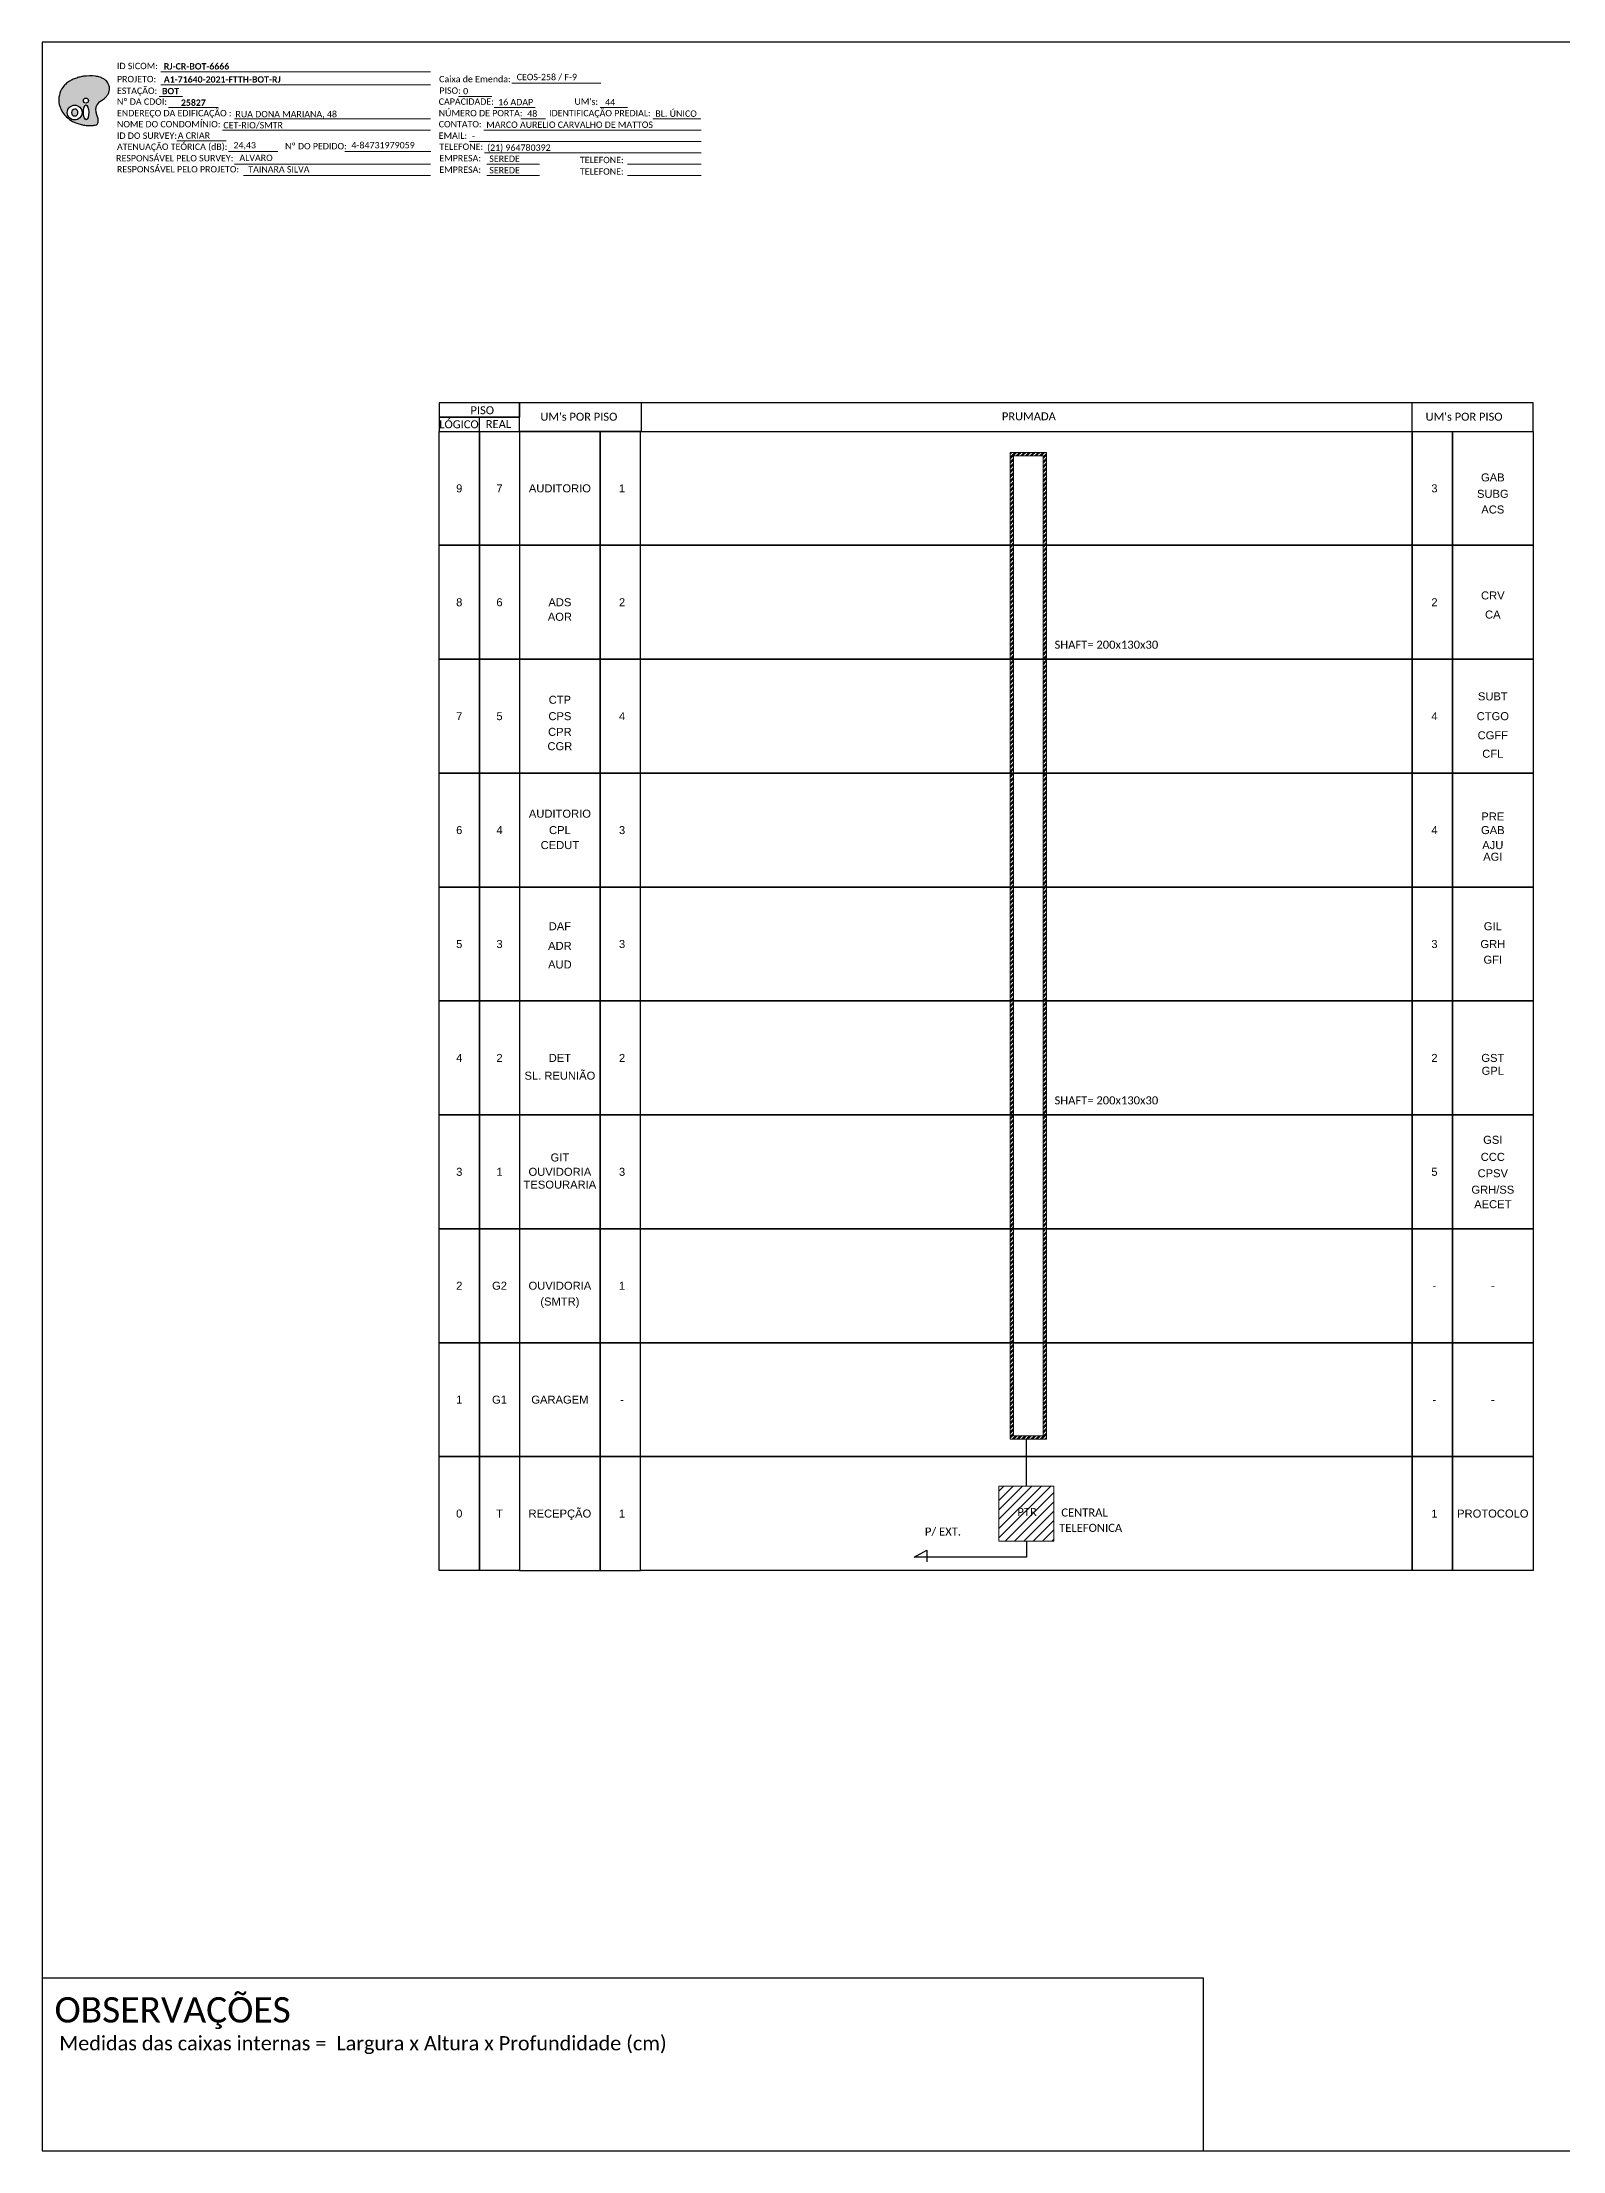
# Model space of a CAD drawing. Extents: x 848 to 2600, y 705 to 1299.
# Drawn here: x 1761 to 2190, y 705 to 1299 of the extents above; entities that cross this region are included whole.
import ezdxf
from ezdxf.enums import TextEntityAlignment as Align

# ---------------------------------------------------------------- set-up
doc = ezdxf.new("R2010")
doc.units = 0
doc.styles.add('ARIAL', font='arial.ttf')
doc.styles.add('WMF-Calibri0', font='calibri.ttf')
doc.styles.add('WMF-Calibri1', font='calibrib.ttf')

# ---------------------------------------------------------------- blocks, each defined once
blk = doc.blocks.new('OI')
h = blk.add_hatch(color=40)
edge = h.paths.add_edge_path()
edge.add_spline(control_points=[(4.35, -0.67), (3.92, -0.99), (3.26, -1.5), (2.81, -2.59), (2.9, -3.5), (3.06, -4.27), (3.31, -4.85), (3.37, -5.39), (3.4, -5.88), (3.2, -6.4), (2.54, -6.61), (1.65, -6.63), (0.55, -6.67), (-0.56, -6.42), (-1.61, -6.14), (-2.77, -5.61), (-3.92, -4.77), (-4.89, -3.7), (-5.34, -2.65), (-5.6, -1.94), (-5.85, -0.96), (-5.71, 0.47), (-5.1, 2.02), (-4.14, 3.02), (-3.3, 3.61), (-2.37, 4.16), (-1.36, 4.44), (-0.56, 4.7), (0.79, 4.85), (2.24, 4.97), (3.79, 4.57), (4.67, 4.21), (5.44, 3.65), (5.76, 2.99), (6.03, 2.21), (6.01, 1.46), (5.72, 0.64), (5.31, 0.08), (4.88, -0.38), (4.51, -0.55), (4.35, -0.67)], knot_values=[0, 0, 0, 0, 1.60434, 2.417191, 3.427595, 4.282808, 4.776746, 5.304182, 5.888771, 6.258406, 6.858137, 7.79129, 8.986195, 10.124242, 11.187857, 12.242908, 13.953784, 15.414161, 16.515391, 17.349188, 17.675853, 19.552021, 21.515531, 22.568638, 23.63245, 24.621084, 25.782718, 26.745347, 27.142653, 29.870543, 31.004649, 31.921532, 32.709589, 33.801391, 34.042471, 35.192333, 35.971461, 36.628871, 37.254359, 37.836911, 37.836911, 37.836911, 37.836911], degree=3, periodic=0)
h.paths.add_polyline_path([(1.13, -0.87, -1), (-0.04, -0.87, -1)], flags=16)
edge = h.paths.add_edge_path(flags=16)
edge.add_ellipse((0.56, -3.59), major_axis=(-0.02, 1.71), ratio=0.361305, start_angle=0, end_angle=360)
h.paths.add_polyline_path([(-0.36, -3.62, -1), (-3.8, -3.62, -1)], flags=16)
edge = h.paths.add_edge_path(flags=0)
edge.add_ellipse((-2.08, -3.62), major_axis=(0, 0.885), ratio=0.758294, start_angle=0, end_angle=360)
at = {"color": 40}
for centre, radius in [((-2.08, -3.62), 1.72), ((0.54, -0.87), 0.587)]:
    blk.add_circle(centre, radius, dxfattribs=at)
blk.add_ellipse((-2.08, -3.62), major_axis=(0, 0.885), ratio=0.758294, start_param=-3.141592653589792, end_param=3.141592653589792, dxfattribs=at)
blk.add_ellipse((0.56, -3.59), major_axis=(-0.02, 1.71), ratio=0.361305, dxfattribs=at)
at = {"color": 40, "start_tangent": (-0.800898, -0.598801), "end_tangent": (-0.800898, -0.598801)}
blk.add_spline([(4.35, -0.67), (3.2, -1.78), (2.9, -2.54), (2.92, -3.55), (3.12, -4.38), (3.28, -4.85), (3.37, -5.37), (3.35, -5.95), (3.2, -6.29), (2.66, -6.55), (1.73, -6.63), (0.54, -6.62), (-0.58, -6.41), (-1.6, -6.11), (-2.56, -5.67), (-3.95, -4.67), (-4.89, -3.56), (-5.37, -2.56), (-5.64, -1.78), (-5.72, -1.46), (-5.63, 0.42), (-4.84, 2.22), (-4.13, 2.99), (-3.27, 3.62), (-2.4, 4.09), (-1.3, 4.47), (-0.37, 4.72), (0.02, 4.77), (2.75, 4.8), (3.85, 4.53), (4.69, 4.16), (5.31, 3.68), (5.85, 2.73), (5.93, 2.5), (5.94, 1.35), (5.67, 0.62), (5.29, 0.08), (4.84, -0.36), (4.35, -0.67)], degree=3, dxfattribs=at)

msp = doc.modelspace()

# ---------------------------------------------------------------- hatches: boundary and pattern name
h = msp.add_hatch()
h.set_pattern_fill('ANSI32', color=3, scale=0.098)
h.set_pattern_definition([(45, (-5452.6293, 3206.8545), (-0.66004882, 0.66004882), []), (45, (-5452.1892, 3206.8545), (-0.66004882, 0.66004882), [])])
h.paths.add_polyline_path([(2033.92, 1183.44), (2044.21, 1183.44), (2044.21, 905.46), (2033.92, 905.46)])
h.paths.add_polyline_path([(2034.9, 1182.46), (2043.23, 1182.46), (2043.23, 906.44), (2034.9, 906.44)], flags=16)
h = msp.add_hatch()
h.set_pattern_fill('ANSI31', color=1, scale=0.588)
h.set_pattern_definition([(45, (1421.0554, 3510.1157), (-1.3200976, 1.3200976), [])])
h.paths.add_polyline_path([(2046.25, 892.28), (2030.77, 892.28), (2030.77, 876.79), (2046.25, 876.79)])
h.paths.add_polyline_path([(2035.4, 883.29), (2042.07, 883.29), (2042.07, 886.7), (2035.4, 886.7)], flags=24)

# ---------------------------------------------------------------- linework, layer by layer
for points in [[(1761.25, 705.02), (2599.81, 705.02), (2599.81, 1299.02), (1761.25, 1299.02), (1761.25, 705.02)], [(1895.76, 1189.38), (2181.26, 1189.38), (2181.26, 1197.44), (1895.76, 1197.44), (1895.76, 1197.44), (1895.76, 1193.41)], [(1930.11, 1189.38), (1930.11, 1197.44)], [(2147.22, 1189.38), (2147.22, 1197.44)], [(1884.42, 1189.38), (1884.42, 1193.41)]]:
    msp.add_lwpolyline(points)
at = {"color": 7, "lineweight": 0}
for points in [[(1794.72, 1290.67), (1870.69, 1290.67)], [(1794.2, 1283.7), (1800.75, 1283.7)], [(1794.72, 1286.98), (1870.69, 1286.98)], [(1878.49, 1283.75), (1887.97, 1283.75)], [(1893.53, 1287.47), (1918.67, 1287.47)], [(1796.87, 1280.63), (1810.81, 1280.63)], [(1815.44, 1277.4), (1870.69, 1277.4)], [(1888.54, 1280.63), (1900.16, 1280.63)], [(1896.12, 1277.4), (1903.07, 1277.4)], [(1918.48, 1280.63), (1926.14, 1280.63)], [(1933.3, 1277.4), (1946.85, 1277.4)], [(1799.19, 1271.22), (1813.13, 1271.22)], [(1812.03, 1274.28), (1870.69, 1274.28)], [(1885.65, 1274.28), (1946.88, 1274.28)], [(1813.72, 1268.25), (1827.66, 1268.25)], [(1846.56, 1268.26), (1870.71, 1268.26)], [(1881.61, 1271.05), (1946.88, 1271.05)], [(1885.9, 1267.81), (1946.88, 1267.81)], [(1815.44, 1264.7), (1870.69, 1264.7)], [(1817.93, 1261.46), (1870.69, 1261.46)], [(1886.51, 1264.7), (1901.31, 1264.7)], [(1886.51, 1261.46), (1901.31, 1261.46)], [(1926.11, 1264.7), (1946.88, 1264.7)], [(1926.11, 1261.46), (1946.88, 1261.46)]]:
    msp.add_lwpolyline(points, dxfattribs=at)
for points in [[(1873.08, 1193.41), (1895.76, 1193.41), (1895.76, 1197.44), (1873.08, 1197.44)], [(1873.08, 1189.38), (1895.76, 1189.38), (1895.76, 1193.41), (1873.08, 1193.41)], [(1873.08, 1189.38), (1884.42, 1189.38), (1884.42, 1157.29), (1873.08, 1157.29)], [(1884.42, 1189.38), (1895.76, 1189.38), (1895.76, 1157.29), (1884.42, 1157.29)], [(1918.44, 1189.38), (1895.76, 1189.38), (1895.76, 1157.29), (1918.44, 1157.29)], [(1929.78, 1189.38), (1918.44, 1189.38), (1918.44, 1157.29), (1929.78, 1157.29)], [(1929.78, 1189.38), (2147.24, 1189.38), (2147.24, 1157.29), (1929.78, 1157.29)], [(2147.24, 1189.38), (2158.58, 1189.38), (2158.58, 1157.29), (2147.24, 1157.29)], [(2158.58, 1189.38), (2181.26, 1189.38), (2181.26, 1157.29), (2158.58, 1157.29)], [(1873.08, 1157.29), (1884.42, 1157.29), (1884.42, 1125.21), (1873.08, 1125.21)], [(1884.42, 1157.29), (1895.76, 1157.29), (1895.76, 1125.21), (1884.42, 1125.21)], [(1918.44, 1157.29), (1895.76, 1157.29), (1895.76, 1125.21), (1918.44, 1125.21)], [(1929.78, 1157.29), (1918.44, 1157.29), (1918.44, 1125.21), (1929.78, 1125.21)], [(1929.78, 1157.29), (2147.24, 1157.29), (2147.24, 1125.21), (1929.78, 1125.21)], [(2147.24, 1157.29), (2158.58, 1157.29), (2158.58, 1125.21), (2147.24, 1125.21)], [(2158.58, 1157.29), (2181.26, 1157.29), (2181.26, 1125.21), (2158.58, 1125.21)], [(1873.08, 1125.21), (1884.42, 1125.21), (1884.42, 1093.12), (1873.08, 1093.12)], [(1884.42, 1125.21), (1895.76, 1125.21), (1895.76, 1093.12), (1884.42, 1093.12)], [(1918.44, 1125.21), (1895.76, 1125.21), (1895.76, 1093.12), (1918.44, 1093.12)], [(1929.78, 1125.21), (1918.44, 1125.21), (1918.44, 1093.12), (1929.78, 1093.12)], [(1929.78, 1125.21), (2147.24, 1125.21), (2147.24, 1093.12), (1929.78, 1093.12)], [(2147.24, 1125.21), (2158.58, 1125.21), (2158.58, 1093.12), (2147.24, 1093.12)], [(2158.58, 1125.21), (2181.26, 1125.21), (2181.26, 1093.12), (2158.58, 1093.12)], [(1873.08, 1093.12), (1884.42, 1093.12), (1884.42, 1061.03), (1873.08, 1061.03)], [(1884.42, 1093.12), (1895.76, 1093.12), (1895.76, 1061.03), (1884.42, 1061.03)], [(1918.44, 1093.12), (1895.76, 1093.12), (1895.76, 1061.03), (1918.44, 1061.03)], [(1929.78, 1093.12), (1918.44, 1093.12), (1918.44, 1061.03), (1929.78, 1061.03)], [(1929.78, 1093.12), (2147.24, 1093.12), (2147.24, 1061.03), (1929.78, 1061.03)], [(2147.24, 1093.12), (2158.58, 1093.12), (2158.58, 1061.03), (2147.24, 1061.03)], [(2158.58, 1093.12), (2181.26, 1093.12), (2181.26, 1061.03), (2158.58, 1061.03)], [(1873.08, 1061.03), (1884.42, 1061.03), (1884.42, 1028.94), (1873.08, 1028.94)], [(1884.42, 1061.03), (1895.76, 1061.03), (1895.76, 1028.94), (1884.42, 1028.94)], [(1918.44, 1061.03), (1895.76, 1061.03), (1895.76, 1028.94), (1918.44, 1028.94)], [(1929.78, 1061.03), (1918.44, 1061.03), (1918.44, 1028.94), (1929.78, 1028.94)], [(1929.78, 1061.03), (2147.24, 1061.03), (2147.24, 1028.94), (1929.78, 1028.94)], [(2147.24, 1061.03), (2158.58, 1061.03), (2158.58, 1028.94), (2147.24, 1028.94)], [(2158.58, 1061.03), (2181.26, 1061.03), (2181.26, 1028.94), (2158.58, 1028.94)], [(1873.08, 1028.94), (1884.42, 1028.94), (1884.42, 996.85), (1873.08, 996.85)], [(1884.42, 1028.94), (1895.76, 1028.94), (1895.76, 996.85), (1884.42, 996.85)], [(1918.44, 1028.94), (1895.76, 1028.94), (1895.76, 996.85), (1918.44, 996.85)], [(1929.78, 1028.94), (1918.44, 1028.94), (1918.44, 996.85), (1929.78, 996.85)], [(1929.78, 1028.94), (2147.24, 1028.94), (2147.24, 996.85), (1929.78, 996.85)], [(2147.24, 1028.94), (2158.58, 1028.94), (2158.58, 996.85), (2147.24, 996.85)], [(2158.58, 1028.94), (2181.26, 1028.94), (2181.26, 996.85), (2158.58, 996.85)], [(1873.08, 996.85), (1884.42, 996.85), (1884.42, 964.76), (1873.08, 964.76)], [(1884.42, 996.85), (1895.76, 996.85), (1895.76, 964.76), (1884.42, 964.76)], [(1918.44, 996.85), (1895.76, 996.85), (1895.76, 964.76), (1918.44, 964.76)], [(1929.78, 996.85), (1918.44, 996.85), (1918.44, 964.76), (1929.78, 964.76)], [(1929.78, 996.85), (2147.24, 996.85), (2147.24, 964.76), (1929.78, 964.76)], [(2147.24, 996.85), (2158.58, 996.85), (2158.58, 964.76), (2147.24, 964.76)], [(2158.58, 996.85), (2181.26, 996.85), (2181.26, 964.76), (2158.58, 964.76)], [(1873.08, 964.76), (1884.42, 964.76), (1884.42, 932.67), (1873.08, 932.67)], [(1884.42, 964.76), (1895.76, 964.76), (1895.76, 932.67), (1884.42, 932.67)], [(1918.44, 964.76), (1895.76, 964.76), (1895.76, 932.67), (1918.44, 932.67)], [(1929.78, 964.76), (1918.44, 964.76), (1918.44, 932.67), (1929.78, 932.67)], [(1929.78, 964.76), (2147.24, 964.76), (2147.24, 932.67), (1929.78, 932.67)], [(2147.24, 964.76), (2158.58, 964.76), (2158.58, 932.67), (2147.24, 932.67)], [(2158.58, 964.76), (2181.26, 964.76), (2181.26, 932.67), (2158.58, 932.67)], [(1873.08, 932.67), (1884.42, 932.67), (1884.42, 900.58), (1873.08, 900.58)], [(1884.42, 932.67), (1895.76, 932.67), (1895.76, 900.58), (1884.42, 900.58)], [(1918.44, 932.67), (1895.76, 932.67), (1895.76, 900.58), (1918.44, 900.58)], [(1929.78, 932.67), (1918.44, 932.67), (1918.44, 900.58), (1929.78, 900.58)], [(1929.78, 932.67), (2147.24, 932.67), (2147.24, 900.58), (1929.78, 900.58)], [(2147.24, 932.67), (2158.58, 932.67), (2158.58, 900.58), (2147.24, 900.58)], [(2158.58, 932.67), (2181.26, 932.67), (2181.26, 900.58), (2158.58, 900.58)], [(1873.08, 900.58), (1884.42, 900.58), (1884.42, 868.49), (1873.08, 868.49)], [(1884.42, 900.58), (1895.76, 900.58), (1895.76, 868.49), (1884.42, 868.49)], [(1918.44, 900.58), (1895.76, 900.58), (1895.76, 868.49), (1918.44, 868.49)], [(1929.78, 900.58), (1918.44, 900.58), (1918.44, 868.49), (1929.78, 868.49)], [(1929.78, 900.58), (2147.24, 900.58), (2147.24, 868.49), (1929.78, 868.49)], [(2147.24, 900.58), (2158.58, 900.58), (2158.58, 868.49), (2147.24, 868.49)], [(2158.58, 900.58), (2181.26, 900.58), (2181.26, 868.49), (2158.58, 868.49)]]:
    msp.add_lwpolyline(points, close=True)
at = {"color": 2, "lineweight": 0}
for points in [[(2033.92, 1183.44), (2044.21, 1183.44), (2044.21, 905.46), (2033.92, 905.46)], [(2034.9, 1182.46), (2043.23, 1182.46), (2043.23, 906.44), (2034.9, 906.44)]]:
    msp.add_lwpolyline(points, close=True, dxfattribs=at)
at = {"color": 3}
for points in [[(2038.51, 892.28), (2038.51, 905.46)], [(2038.51, 876.79), (2038.51, 872.3), (2006.86, 872.3), (2010.46, 874.22), (2010.46, 870.97)]]:
    msp.add_lwpolyline(points, dxfattribs=at)
at = {"color": 1, "lineweight": 0}
msp.add_lwpolyline([(2030.77, 892.28), (2046.25, 892.28), (2046.25, 876.79), (2030.77, 876.79)], close=True, dxfattribs=at)
at = {"color": 7}
for points in [[(1761.32, 753.78), (2088.28, 753.78)], [(2088.28, 753.78), (2088.28, 705.02)]]:
    msp.add_lwpolyline(points, dxfattribs=at)

# ---------------------------------------------------------------- block references
at = {"color": 7, "xscale": 1.213923925163967, "yscale": 1.213923925163967, "zscale": 1.213923925163967, "rotation": 0.1532896023949059}
msp.add_blockref('OI', (1772.92, 1283.61), dxfattribs=at)

# ---------------------------------------------------------------- texts
at = {"color": 7, "lineweight": 0, "style": 'WMF-Calibri0'}
for s, height, p in [('PROJETO:', 1.793, (1782.32, 1287.73)), ('ID SICOM:', 1.793, (1782.32, 1291.42)), ('Caixa de Emenda:', 1.7927, (1873.08, 1287.73)), ('ESTAÇÃO:', 1.793, (1782.32, 1284.45)), ('Nº DA CDOI:', 1.7927, (1782.32, 1281.38)), ('CAPACIDADE:', 1.7927, (1872.97, 1281.38)), ('PISO:', 1.793, (1873.15, 1284.49)), ("UM's:", 1.793, (1911.21, 1281.38)), ('ENDEREÇO DA EDIFICAÇÃO :', 1.7927, (1782.32, 1278.14)), ('NOME DO CONDOMÍNIO:', 1.7927, (1782.32, 1275.03)), ('NÚMERO DE PORTA:', 1.7927, (1872.97, 1278.14)), ('IDENTIFICAÇÃO PREDIAL:', 1.7927, (1904.05, 1278.14)), ('ID DO SURVEY:', 1.7927, (1782.32, 1271.79)), ('CONTATO:', 1.793, (1872.97, 1275.03)), ('EMAIL:', 1.793, (1872.97, 1271.79)), ('RESPONSÁVEL PELO SURVEY:', 1.7927, (1782.08, 1265.44)), ('ATENUAÇÃO TEÓRICA (dB):', 1.7927, (1782.32, 1268.68)), ('Nº DO PEDIDO:', 1.7927, (1829.69, 1268.84)), ('TELEFONE:', 1.793, (1873.15, 1268.68)), ('EMPRESA:', 1.793, (1873.15, 1265.44)), ('TELEFONE:', 1.793, (1912.75, 1264.94)), ('RESPONSÁVEL PELO PROJETO:', 1.7927, (1782.32, 1262.33)), ('EMPRESA:', 1.793, (1873.15, 1262.21)), ('TELEFONE:', 1.793, (1912.75, 1261.7))]:
    msp.add_text(s, height=height, dxfattribs=at).set_placement(p)
at = {"color": 7}
for s, height, style, p in [('A1-71640-2021-FTTH-BOT-RJ', 1.7927, 'WMF-Calibri1', (1795.52, 1287.63)), ('RJ-CR-BOT-6666', 1.7927, 'WMF-Calibri1', (1795.52, 1291.32)), ('CEOS-258 / F-9', 1.7927, 'WMF-Calibri0', (1894.93, 1288.31)), ('BOT', 1.793, 'WMF-Calibri1', (1795, 1284.35)), ('0', 1.79, 'WMF-Calibri0', (1879.84, 1284.34)), ('16 ADAP', 1.793, 'WMF-Calibri0', (1889.71, 1281.25)), ('RUA DONA MARIANA, 48', 1.7927, 'WMF-Calibri0', (1815.7, 1277.86)), ('48', 1.793, 'WMF-Calibri0', (1897.9, 1278)), ('44', 1.793, 'WMF-Calibri0', (1919.83, 1281.23)), ('BL. ÚNICO', 1.793, 'WMF-Calibri0', (1934, 1278)), ('A CRIAR', 1.793, 'WMF-Calibri0', (1799.45, 1271.83)), ('CET-RIO/SMTR', 1.7927, 'WMF-Calibri0', (1812.29, 1274.74)), ('-', 1.79, 'WMF-Calibri0', (1882.32, 1271.65)), ('MARCO AURELIO CARVALHO DE MATTOS', 1.7927, 'WMF-Calibri0', (1886.36, 1274.88)), ('24,43', 1.793, 'WMF-Calibri0', (1815.12, 1269.09)), ('ALVARO', 1.793, 'WMF-Calibri0', (1816.83, 1265.54)), ('4-84731979059', 1.7927, 'WMF-Calibri0', (1848.36, 1269.1)), ('(21) 964780392', 1.7927, 'WMF-Calibri0', (1886.6, 1268.41)), ('SEREDE', 1.793, 'WMF-Calibri0', (1887.21, 1265.3)), ('TAINARA SILVA', 1.7927, 'WMF-Calibri0', (1819.32, 1262.3)), ('SEREDE', 1.793, 'WMF-Calibri0', (1887.21, 1262.06)), ('OBSERVAÇÕES', 7.1308, 'WMF-Calibri0', (1764.74, 741.17))]:
    msp.add_text(s, height=height, dxfattribs=dict(at, style=style)).set_placement(p)
at = {"color": 7, "style": 'WMF-Calibri1'}
msp.add_text('25827', height=1.793, dxfattribs=at).set_placement((1803.84, 1281.09), align=Align.CENTER)
at = {"style": 'WMF-Calibri0'}
for s, height, p in [('     PISO', 2.254, (1877.94, 1194.21)), ("UM's POR PISO", 2.254, (1901.6, 1192.39)), ('PRUMADA', 2.254, (2031.61, 1192.5)), ("UM's POR PISO", 2.254, (2150.98, 1192.39)), ('  LÓGICO', 2.254, (1871.53, 1190.26)), ('    REAL', 2.254, (1883.05, 1190.31)), ('SHAFT= 200x130x30', 2.2707, (2046.45, 1128.16)), ('SHAFT= 200x130x30', 2.2707, (2046.45, 999.8)), ('PTR', 2.271, (2035.97, 883.87)), ('CENTRAL', 2.271, (2048.35, 883.7)), ('P/ EXT.', 2.271, (2009.93, 878.34)), ('TELEFONICA', 2.271, (2047.75, 879.37))]:
    msp.add_text(s, height=height, dxfattribs=at).set_placement(p)
at = {"style": 'ARIAL'}
for s, height, p in [('GAB', 2.254, (2169.92, 1176.42)), ('9', 2.25, (1878.75, 1173.34)), ('7', 2.25, (1890.09, 1173.34)), ('AUDITORIO', 2.254, (1907.1, 1173.34)), ('1', 2.25, (1924.62, 1173.34)), ('3', 2.25, (2153.48, 1173.34)), ('SUBG', 2.254, (2169.92, 1171.8)), ('ACS', 2.254, (2169.92, 1167.38)), ('8', 2.25, (1878.75, 1141.25)), ('6', 2.25, (1890.09, 1141.25)), ('ADS', 2.254, (1907.1, 1141.25)), ('2', 2.25, (1924.62, 1141.25)), ('2', 2.25, (2153.48, 1141.25)), ('CRV', 2.254, (2169.92, 1143.17)), ('AOR', 2.254, (1907.1, 1137.16)), ('CA', 2.254, (2169.92, 1137.79)), ('CTP', 2.254, (1907.1, 1113.78)), ('SUBT', 2.254, (2169.92, 1114.74)), ('7', 2.25, (1878.75, 1109.16)), ('5', 2.25, (1890.09, 1109.16)), ('CPR', 2.254, (1907.1, 1104.74)), ('CPS', 2.254, (1907.1, 1109.16)), ('4', 2.25, (1924.62, 1109.16)), ('4', 2.25, (2153.48, 1109.16)), ('CTGO', 2.254, (2169.92, 1109.16)), ('CGFF', 2.254, (2169.92, 1103.78)), ('CGR', 2.254, (1907.1, 1100.7)), ('CFL', 2.254, (2169.92, 1098.58)), ('AUDITORIO', 2.254, (1907.1, 1081.69)), ('PRE', 2.254, (2169.92, 1080.92)), ('6', 2.25, (1878.75, 1077.07)), ('4', 2.25, (1890.09, 1077.07)), ('CPL', 2.254, (1907.1, 1077.07)), ('3', 2.25, (1924.62, 1077.07)), ('4', 2.25, (2153.48, 1077.07)), ('GAB', 2.254, (2169.92, 1077.07)), ('CEDUT', 2.254, (1907.1, 1072.84)), ('AJU', 2.254, (2169.92, 1072.84)), ('AGI', 2.254, (2169.92, 1069.57)), ('5', 2.25, (1878.75, 1044.98)), ('3', 2.25, (1890.09, 1044.98)), ('ADR', 2.254, (1907.1, 1044.46)), ('DAF', 2.254, (1907.1, 1049.98)), ('3', 2.25, (1924.62, 1044.98)), ('3', 2.25, (2153.48, 1044.98)), ('GRH', 2.254, (2169.92, 1044.98)), ('GIL', 2.254, (2169.92, 1049.98)), ('AUD', 2.254, (1907.1, 1039.21)), ('GFI', 2.254, (2169.92, 1040.56)), ('4', 2.25, (1878.75, 1012.89)), ('2', 2.25, (1890.09, 1012.89)), ('DET', 2.254, (1907.1, 1012.89)), ('2', 2.25, (1924.62, 1012.89)), ('2', 2.25, (2153.48, 1012.89)), ('GST', 2.254, (2169.92, 1012.89)), ('GPL', 2.254, (2169.92, 1009.26)), ('SL. REUNIÃO', 2.254, (1907.1, 1007.89)), ('CCC', 2.254, (2169.92, 985.01)), ('GSI', 2.254, (2169.92, 989.82)), ('3', 2.25, (1878.75, 980.81)), ('1', 2.25, (1890.09, 980.81)), ('OUVIDORIA', 2.254, (1907.1, 980.81)), ('GIT', 2.254, (1907.1, 984.85)), ('3', 2.25, (1924.62, 980.81)), ('5', 2.25, (2153.48, 980.81)), ('CPSV', 2.254, (2169.92, 980.4)), ('TESOURARIA', 2.254, (1907.1, 977.2)), ('GRH/SS', 2.254, (2169.92, 975.78)), ('AECET', 2.254, (2169.92, 971.69)), ('2', 2.25, (1878.75, 948.72)), ('G2', 2.254, (1890.09, 948.72)), ('OUVIDORIA', 2.254, (1907.1, 948.72)), ('(SMTR)', 2.254, (1907.1, 944.27)), ('1', 2.25, (1924.62, 948.72)), ('-', 2.25, (2153.48, 948.72)), ('-', 2.25, (2169.92, 948.72)), ('1', 2.25, (1878.75, 916.63)), ('G1', 2.254, (1890.09, 916.63)), ('GARAGEM', 2.254, (1907.1, 916.63)), ('-', 2.25, (1924.62, 916.63)), ('-', 2.25, (2153.48, 916.63)), ('-', 2.25, (2169.92, 916.63)), ('0', 2.25, (1878.75, 884.54)), ('T', 2.25, (1890.09, 884.54)), ('RECEPÇÃO', 2.254, (1907.1, 884.54)), ('1', 2.25, (1924.62, 884.54)), ('1', 2.25, (2153.48, 884.54)), ('PROTOCOLO', 2.254, (2169.92, 884.54))]:
    msp.add_text(s, height=height, dxfattribs=at).set_placement(p, align=Align.MIDDLE_CENTER)
at = {"color": 7, "insert": (1766.09, 737.33), "char_height": 4, "width": 658.8434, "attachment_point": 1, "style": 'WMF-Calibri0'}
msp.add_mtext('Medidas das caixas internas =  Largura x Altura x Profundidade (cm)', dxfattribs=at)

doc.saveas('drawing.dxf')
